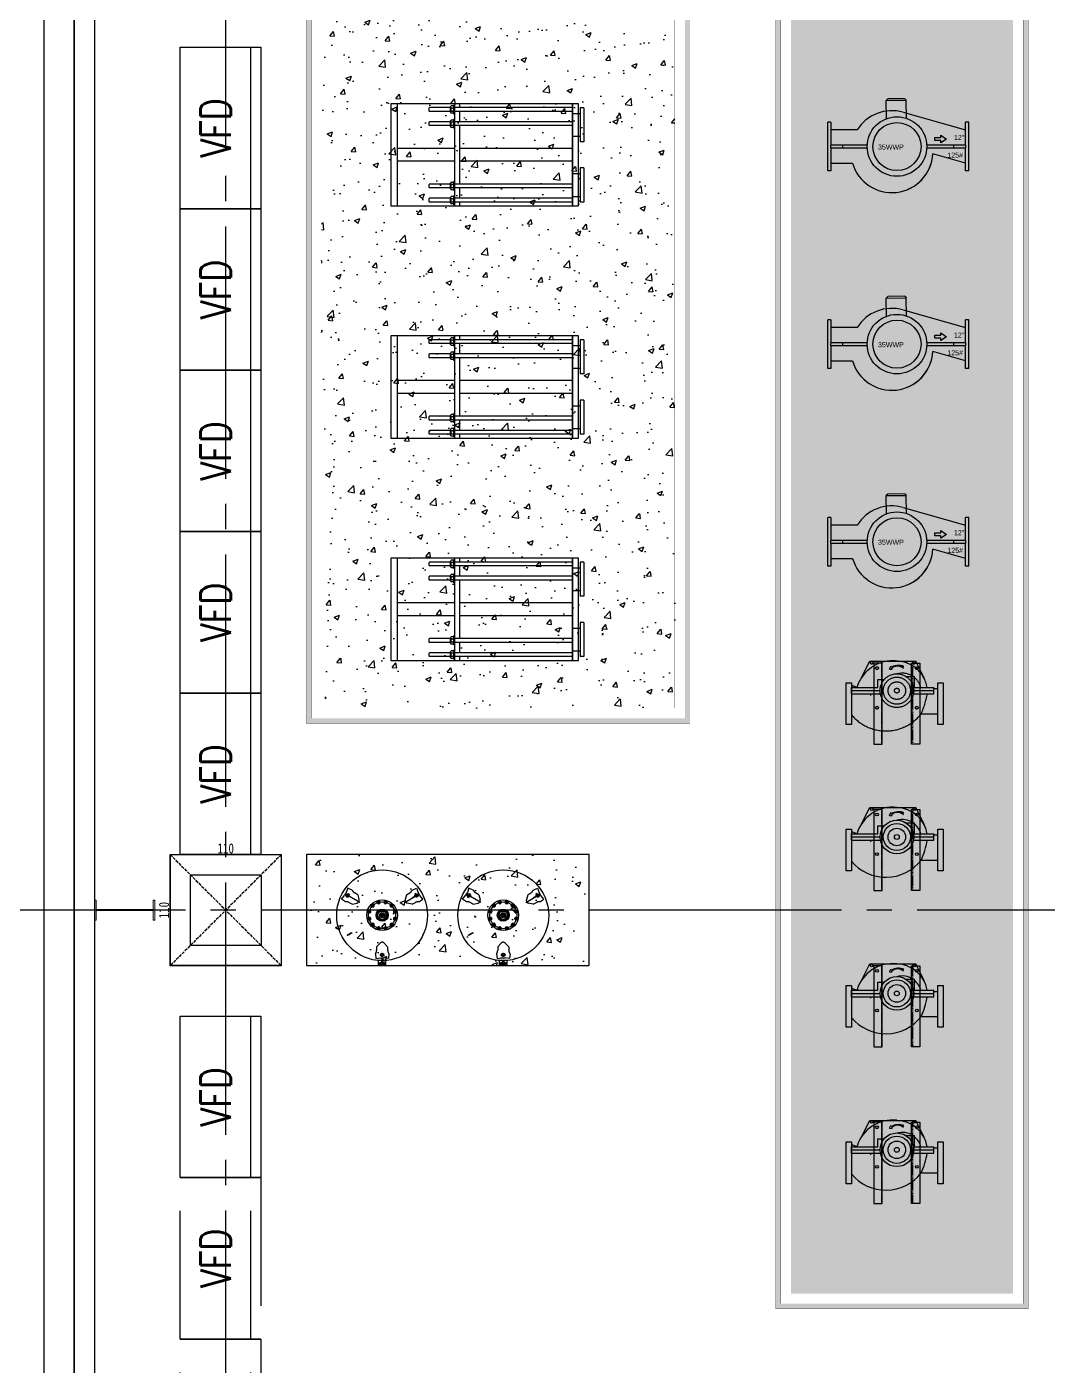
# Model space of a CAD drawing. Extents: x -18489 to 195597, y -1599 to 112111.
# Drawn here: x -17475 to -16463, y 4251 to 5578 of the extents above; entities that cross this region are included whole.
import ezdxf
from ezdxf.enums import TextEntityAlignment as Align

# ---------------------------------------------------------------- set-up
doc = ezdxf.new("R2010")
doc.units = 0
doc.header["$LTSCALE"] = 100
for name, pattern in [('188K-SM-03-F10-MECH-EQ-Y2257103$0$Micron CUP L10 HVAC EQU$0$AM_DIN_F_W050X2', [3.125, 2.25, -0.875]), ('188K-SM-03-F10-MECH-EQ-Y2257103$0$Micron CUP L10 HVAC EQU$0$DASHED', [19.05, 12.7, -6.35]), ('188K-SM-03-F10-MECH-EQ-Y2257103$0$Micron CUP L10 HVAC EQU$0$HIDDEN2', [0.1875, 0.125, -0.0625]), ('188K-SM-03-F10-MECH-EQ-Y2257103$0$Micron CUP L10 HVAC EQU$0$XKA01LR1-PROC-CDA-EQ-Y2225103 Shawn$0$ZDT-SM-03-KA01R1-ALL-EQ-Y2215101$0$HIDDEN', [0.375, 0.25, -0.125]), ('X-CUB3-L10$0$COL-CEN-LIN', [3.25, 2.5, -0.25, 0.25, -0.25]), ('X-CUB3-L10$0$HIDDEN', [0.4, 0.3, -0.1])]:
    doc.linetypes.add(name, pattern=pattern)
for name, color, linetype in [('188K-SM-03-F10-MECH-EQ-Y2257103$0$0 Xref', 8, 'Continuous'), ('188K-SM-03-F10-MECH-EQ-Y2257103$0$M-EQU-FOUNDATION', 8, 'Continuous'), ('188K-SM-03-F10-MECH-EQ-Y2257103$0$Micron CUP L10 HVAC EQU$0$E-LAY-EQPM-200x90', 150, 'Continuous'), ('188K-SM-03-F10-MECH-EQ-Y2257103$0$Micron CUP L10 HVAC EQU$0$M-FUTURE-EQU', 253, '188K-SM-03-F10-MECH-EQ-Y2257103$0$Micron CUP L10 HVAC EQU$0$DASHED'), ('188K-SM-03-F10-MECH-EQ-Y2257103$0$Micron CUP L10 HVAC EQU$0$M-HVAC HR CHILLER', 1, 'Continuous'), ('188K-SM-03-F10-MECH-EQ-Y2257103$0$Micron CUP L10 HVAC EQU$0$M-MECH-EQU', 136, 'Continuous'), ('188K-SM-03-F10-MECH-EQ-Y2257103$0$Micron CUP L10 HVAC EQU$0$P-CDA-EQU', 5, 'Continuous'), ('X-CUB3-L10$0$CCL', 8, 'X-CUB3-L10$0$COL-CEN-LIN'), ('X-CUB3-L10$0$COL', 8, 'Continuous'), ('X-CUB3-L10$0$COL-S', 8, 'Continuous'), ('X-CUB3-L10$0$WALL-DR', 8, 'Continuous'), ('X-CUB3-L10$0$WALL-G', 8, 'Continuous')]:
    doc.layers.add(name, color=color, linetype=linetype)
doc.styles.add('188K-SM-03-F10-MECH-EQ-Y2257103$0$Micron CUP L10 HVAC EQU$0$AA-TXT', font='simplex.shx', dxfattribs={"bigfont": 'china.shx'})
doc.styles.add('188K-SM-03-F10-MECH-EQ-Y2257103$0$Micron CUP L10 HVAC EQU$0$Standard', font='arial.ttf')
doc.styles.add('X-CUB3-L10$0$DIM', font='', dxfattribs={"width": 0.8})
doc.styles.get('X-CUB3-L10$0$DIM').set_extended_font_data('MingLiU')
doc.dimstyles.new('X-CUB3-L10$0$JJP_005_defpoint', dxfattribs={"dimtxt": 20, "dimasz": 0.5, "dimexe": 0.5, "dimexo": 0.5, "dimgap": 0.5, "dimtad": 1, "dimdsep": 46, "dimtxsty": 'X-CUB3-L10$0$DIM', "dimblk": 'X-CUB3-L10$0$_None', "dimcen": 10, "dimclrd": 256, "dimclre": 256, "dimclrt": 256, "dimadec": 0, "dimazin": 0, "dimtfac": 1, "dimtix": 1, "dimtmove": 2, "dimatfit": 3, "dimldrblk": 'X-CUB3-L10$0$_None', "dimfxl": 0.5, "dimtolj": 1, "dimtzin": 0, "dimarcsym": 0})

# ---------------------------------------------------------------- blocks, each defined once
blk = doc.blocks.new('*D439')
at = {"layer": 'DefPoints', "lineweight": -2, "transparency": 16777216}
blk.add_line((0, 0), (110, 0), dxfattribs=at)
at = {"layer": 'DefPoints', "color": 0, "transparency": 16777216}
for p in [(0, 0), (110, 0), (110, 0)]:
    blk.add_point(p, dxfattribs=at)
at = {"layer": 'DefPoints', "transparency": 16777216, "insert": (55, 6.1), "char_height": 10, "attachment_point": 5, "style": 'X-CUB3-L10$0$DIM'}
blk.add_mtext('\\A1;110', dxfattribs=at)
blk = doc.blocks.new('X-CUB3-L10$0$_None')
blk = doc.blocks.new('*D440')
at = {"layer": 'DefPoints', "lineweight": -2, "transparency": 16777216}
blk.add_line((0, 0), (0, -110), dxfattribs=at)
at = {"layer": 'DefPoints', "color": 0, "transparency": 16777216}
for p in [(0, 0), (0, -110), (0, -110)]:
    blk.add_point(p, dxfattribs=at)
at = {"layer": 'DefPoints', "transparency": 16777216, "insert": (-6.1, -55), "char_height": 10, "attachment_point": 5, "rotation": 90, "style": 'X-CUB3-L10$0$DIM'}
blk.add_mtext('\\A1;110', dxfattribs=at)
blk = doc.blocks.new('188K-SM-03-F10-MECH-EQ-Y2257103$0$Micron CUP L10 HVAC EQU$0$XKA01LR1-PROC-CDA-EQ-Y2225103 Shawn$0$200A-13')
blk.add_lwpolyline([(44, 172.5), (44, -172.5), (0, -172.5), (0, 172.5), (44, 172.5)])
blk = doc.blocks.new('188K-SM-03-F10-MECH-EQ-Y2257103$0$Micron CUP L10 HVAC EQU$0$XKA01LR1-PROC-CDA-EQ-Y2225103 Shawn$0$A$C4ce8f399')
for p, q in [((-200, 564), (-200, 723)), ((-147, 723), (-200, 723)), ((-191, 723), (-191, 756)), ((-174, 558), (-174, 723)), ((-147, 555), (-147, 723)), ((17, 620), (17, 756)), ((-274, 646), (-417, 577)), ((-417, 195), (-417, 577)), ((-292, 490), (-292, 564)), ((-200, 564), (-292, 564)), ((-377, 453), (-374, 477)), ((-358, 474), (-377, 453)), ((-367, 373), (-375, 369)), ((-352, 357), (-375, 369)), ((-351, 381), (-359, 377)), ((-352, 357), (-351, 381)), ((-266, 261), (-266, 316)), ((-200, 261), (-266, 261)), ((-200, 44), (-200, 261)), ((-174, 44), (-174, 280)), ((-147, 44), (-147, 283)), ((-276, 124), (-417, 195)), ((-134, 205), (-147, 205)), ((-147, 44), (-200, 44))]:
    blk.add_line(p, q)
at = {"linetype": '188K-SM-03-F10-MECH-EQ-Y2257103$0$Micron CUP L10 HVAC EQU$0$XKA01LR1-PROC-CDA-EQ-Y2225103 Shawn$0$ZDT-SM-03-KA01R1-ALL-EQ-Y2215101$0$HIDDEN', "ltscale": 0.3}
for p, q in [((-402, 547), (268, 547)), ((-402, 291), (268, 291))]:
    blk.add_line(p, q, dxfattribs=at)
for points in [[(268, 610), (268, 541), (-402, 541), (-402, 610)], [(268, 229), (268, 297), (-402, 297), (-402, 229)]]:
    blk.add_lwpolyline(points, close=True)
for centre, radius in [((-404, 562), 10.6), ((-360, 583), 11.4), ((-174, 419), 139), ((-33, 583), 11.4), ((-174, 419), 112), ((-174, 419), 72.6), ((-174, 419), 19.8), ((-360, 255), 11.4), ((-33, 255), 11.4), ((-404, 211), 10.6)]:
    blk.add_circle(centre, radius)
for centre, radius, start, end in [((-157, 413), 260, 99.427, 178.7182), ((-271, -31), 712, 66.1366, 79.9143), ((-160, 464), 158, 104.5297, 140.6081), ((-211, 329), 370, 309.6105, 52.0023), ((-259, 433), 123, 158.9669, 209.0485), ((-302, 425), 74.3, 139.3134, 219.8872), ((-160, 464), 158, 146.5457, 196.3928), ((-112, 384), 308, 173.429, 252.484), ((-307, 104), 104, 324.2604, 352.4829)]:
    blk.add_arc(centre, radius, start, end)
at = {"rotation": 270}
for p in [(-67, 800), (-67, 44)]:
    blk.add_blockref('188K-SM-03-F10-MECH-EQ-Y2257103$0$Micron CUP L10 HVAC EQU$0$XKA01LR1-PROC-CDA-EQ-Y2225103 Shawn$0$200A-13', p, dxfattribs=at)
blk = doc.blocks.new('188K-SM-03-F10-MECH-EQ-Y2257103$0$Micron CUP L10 HVAC EQU$0$A$C66dd3646')
for p, q in [((-92.1, 0), (-47.1, 0)), ((-92.1, 0), (-92.1, -5)), ((-47.1, 0), (-47.1, -5)), ((-12.5, 0), (32.5, 0)), ((-12.5, 0), (-12.5, -5)), ((32.5, 0), (32.5, -5)), ((-92.2, -15), (-92.2, -171.2)), ((-92.1, -5), (-47.1, -5)), ((-87.2, -15), (-87.2, -171.2)), ((-84.6, -15), (-84.6, -5)), ((-73.5, -15), (-73.5, -171.2)), ((-68.4, -15), (-68.4, -171.2)), ((-54.6, -15), (-54.6, -5)), ((-38.2, -15), (-38.2, -164.5)), ((-21.4, -15), (-21.4, -164.5)), ((-12.5, -5), (32.5, -5)), ((-5, -15), (-5, -5)), ((8.8, -15), (8.8, -171.2)), ((13.9, -15), (13.9, -171.2)), ((25, -15), (25, -5)), ((27.6, -15), (27.6, -171.2)), ((32.6, -15), (32.6, -171.2)), ((-97.3, -164.5), (-92.2, -164.5)), ((-97.3, -171.2), (37.7, -171.2)), ((-95.6, -171.2), (-95.6, -172.1)), ((-83.8, -172.1), (-95.6, -172.1)), ((-94.6, -172.7), (-94.6, -175.4)), ((-86.1, -172.1), (-93.3, -172.1)), ((-86.1, -176.1), (-93.3, -176.1)), ((-92.2, -176.1), (-92.2, -204)), ((-92.1, -175.4), (-92.1, -172.7)), ((-87.3, -172.7), (-87.3, -175.4)), ((-87.2, -164.5), (-73.5, -164.5)), ((-87.2, -176.1), (-87.2, -204)), ((-84.8, -172.7), (-84.8, -175.4)), ((-83.8, -171.2), (-83.8, -172.1)), ((-76.9, -171.2), (-76.9, -172.1)), ((-65, -172.1), (-76.9, -172.1)), ((-75.8, -172.7), (-75.8, -175.4)), ((-67.3, -172.1), (-74.6, -172.1)), ((-67.3, -176.1), (-74.6, -176.1)), ((-73.5, -176.1), (-73.5, -204)), ((-73.3, -175.4), (-73.3, -172.7)), ((-68.6, -172.7), (-68.6, -175.4)), ((-68.4, -164.5), (8.8, -164.5)), ((-68.4, -176.1), (-68.4, -204)), ((-66.1, -172.7), (-66.1, -175.4)), ((-65, -171.2), (-65, -172.1)), ((-38.2, -171.2), (-38.2, -246.6)), ((-21.4, -171.2), (-21.4, -246.6)), ((5.4, -171.2), (5.4, -172.1)), ((17.3, -172.1), (5.4, -172.1)), ((6.5, -172.7), (6.5, -175.4)), ((15, -172.1), (7.7, -172.1)), ((15, -176.1), (7.7, -176.1)), ((8.8, -176.1), (8.8, -204)), ((9.1, -175.5), (8.9, -175.5)), ((9, -175.4), (9, -172.7)), ((13.8, -175.5), (13.6, -175.5)), ((13.7, -172.7), (13.7, -175.4)), ((13.9, -164.5), (27.6, -164.5)), ((13.9, -176.1), (13.9, -204)), ((16.2, -172.7), (16.2, -175.4)), ((17.3, -171.2), (17.3, -172.1)), ((24.2, -171.2), (24.2, -172.1)), ((36, -172.1), (24.2, -172.1)), ((25.2, -172.7), (25.2, -175.4)), ((33.7, -172.1), (26.5, -172.1)), ((33.7, -176.1), (26.5, -176.1)), ((27.6, -176.1), (27.6, -204)), ((27.7, -175.4), (27.7, -172.7)), ((27.8, -175.5), (27.7, -175.5)), ((32.5, -175.5), (32.4, -175.5)), ((32.5, -172.7), (32.5, -175.4)), ((32.6, -164.5), (37.7, -164.5)), ((32.6, -176.1), (32.6, -204)), ((35, -172.7), (35, -175.4)), ((36, -171.2), (36, -172.1)), ((-91.4, -204.8), (-92.2, -204)), ((-91.4, -204.8), (-88, -204.8)), ((-87.2, -204), (-88, -204.8)), ((-72.6, -204.8), (-73.5, -204)), ((-72.6, -204.8), (-69.3, -204.8)), ((-68.4, -204), (-69.3, -204.8)), ((8.8, -204), (9.7, -204.8)), ((9.7, -204.8), (13, -204.8)), ((13, -204.8), (13.9, -204)), ((27.6, -204), (28.4, -204.8)), ((28.4, -204.8), (31.8, -204.8)), ((31.8, -204.8), (32.6, -204)), ((-97.3, -246.6), (37.7, -246.6))]:
    blk.add_line(p, q)
for points in [[(37.7, -15), (37.7, -7), (-97.3, -7), (-97.3, -15)], [(37.7, -15), (-97.3, -15), (-97.3, -255), (37.7, -255)]]:
    blk.add_lwpolyline(points, close=True)
for centre, major_axis, start_param, end_param in [((-93.3, -173.6), (-1.06, 1.06), 4.510487, 6.485087), ((-93.3, -174.6), (1.06, 1.06), 2.939691, 4.914291), ((-89.7, -176.5), (-3.16, 3.16), -1.341997, -0.228799), ((-89.7, -171.6), (3.16, 3.16), 3.370391, 4.48359), ((-86.1, -173.6), (1.06, 1.06), 6.081283, 8.055884), ((-86.1, -174.6), (-1.06, 1.06), 1.368894, 3.343495), ((-74.6, -173.6), (-1.06, 1.06), 4.510487, 6.485087), ((-74.6, -174.6), (1.06, 1.06), 2.939691, 4.914291), ((-71, -176.5), (-3.16, 3.16), -1.341997, -0.228799), ((-71, -171.6), (3.16, 3.16), 3.370391, 4.48359), ((-67.3, -173.6), (-1.06, 1.06), 4.510487, 6.485087), ((-67.3, -174.6), (-1.06, 1.06), 1.368894, 3.343495), ((7.7, -173.6), (-1.06, 1.06), 4.510487, 6.485087), ((7.7, -174.6), (1.06, 1.06), 2.939691, 4.914291), ((11.4, -176.5), (3.16, 3.16), 0.228799, 1.341997), ((11.4, -171.6), (3.16, 3.16), 3.370391, 4.48359), ((15, -173.6), (1.06, 1.06), 6.081283, 8.055884), ((15, -174.6), (-1.06, 1.06), 1.368894, 3.343495), ((26.5, -173.6), (-1.06, 1.06), 4.510487, 6.485087), ((26.5, -174.6), (1.06, 1.06), 2.939691, 4.914291), ((30.1, -176.5), (-3.16, 3.16), -1.341997, -0.228799), ((30.1, -171.6), (3.16, 3.16), 3.370391, 4.48359), ((33.7, -173.6), (-1.06, 1.06), 4.510487, 6.485087), ((33.7, -174.6), (-1.06, 1.06), 1.368894, 3.343495)]:
    blk.add_ellipse(centre, major_axis=major_axis, ratio=1, start_param=start_param, end_param=end_param)
blk = doc.blocks.new('188K-SM-03-F10-MECH-EQ-Y2257103$0$Micron CUP L10 HVAC EQU$0$A$C115C19C4')
at = {"linetype": '188K-SM-03-F10-MECH-EQ-Y2257103$0$Micron CUP L10 HVAC EQU$0$HIDDEN2', "ltscale": 5}
for p, q in [((-48.7, 88), (-44.7, 92.6)), ((-42.4, 96.6), (-44.7, 92.6)), ((-40.4, 102.3), (-42.4, 96.6)), ((-34.6, 99.7), (-40.4, 102.3)), ((-27.3, 93.7), (-31.7, 96.2)), ((-27.3, 93.7), (-25.6, 87.2)), ((34.6, 83.6), (54.3, 95)), ((37.3, 93.7), (35.6, 87.2)), ((37.3, 93.7), (41.6, 96.1)), ((44.6, 99.7), (50.4, 102.3)), ((45, 90), (50.9, 93.4)), ((45.3, 89.5), (45, 90)), ((51.2, 92.9), (45.3, 89.5)), ((48, 92.1), (48.6, 91)), ((51.8, 90.2), (48.6, 95.8)), ((50.4, 102.3), (52.4, 96.6)), ((50.9, 93.4), (51.2, 92.9)), ((54.7, 92.6), (52.4, 96.6)), ((58.7, 88), (54.7, 92.6)), ((-43.5, 84.3), (-48.7, 88)), ((-34.6, 81), (-38.9, 83.4)), ((-34.6, 81), (-28.1, 82.7)), ((44.6, 81), (38.1, 82.7)), ((44.6, 81), (49, 83.5)), ((53.5, 84.3), (58.7, 88)), ((-2.3, 25), (2.4, 29.8)), ((-2.3, 25), (-2.3, 20)), ((12.3, 25), (7.6, 29.8)), ((12.3, 25), (12.3, 20.1)), ((-3.9, 15.7), (-3.2, 9.3)), ((-3.2, 9.3), (2.7, 10.5)), ((2.7, 10.5), (7.3, 10.5)), ((13.2, 9.3), (7.3, 10.5)), ((13.9, 15.7), (13.2, 9.3))]:
    blk.add_line(p, q, dxfattribs=at)
at = {"linetype": '188K-SM-03-F10-MECH-EQ-Y2257103$0$Micron CUP L10 HVAC EQU$0$HIDDEN2', "ltscale": 10}
for p, q in [((-24.6, 83.6), (-44.3, 95)), ((-38.9, 95.3), (-42.1, 89.7)), ((1.8, 14.2), (8.2, 14.2))]:
    blk.add_line(p, q, dxfattribs=at)
at = {"ltscale": 10}
for p, q in [((-9.9, 70.6), (-14.4, 71.7)), ((-5.9, 77.5), (-9.2, 80.7)), ((1.1, 70.4), (-0.3, 71.9)), ((1, 81.5), (-0.2, 85.9)), ((8.9, 70.4), (10.3, 71.9)), ((9, 81.5), (10.2, 85.9)), ((15.9, 77.5), (19.2, 80.7)), ((19.9, 70.6), (24.4, 71.7)), ((-9.9, 62.6), (-14.4, 61.4)), ((-5.9, 55.6), (-9.2, 52.4)), ((1.1, 62.7), (-0.3, 61.3)), ((8.9, 62.7), (10.3, 61.3)), ((15.9, 55.6), (19.2, 52.4)), ((19.9, 62.6), (24.4, 61.4)), ((-38, 41), (-38.6, 42.1)), ((1, 51.6), (-0.2, 47.2)), ((9, 51.6), (10.2, 47.2))]:
    blk.add_line(p, q, dxfattribs=at)
at = {"linetype": '188K-SM-03-F10-MECH-EQ-Y2257103$0$Micron CUP L10 HVAC EQU$0$AM_DIN_F_W050X2'}
for p, q in [((-13.6, 72.6), (-14.2, 70.6)), ((-11.6, 73.2), (-13.6, 72.6)), ((-10.1, 71.7), (-11.6, 73.2)), ((-10.7, 69.7), (-10.1, 71.7)), ((-8.1, 81.1), (-9.6, 79.6)), ((-9.6, 79.6), (-9, 77.6)), ((-9, 77.6), (-7, 77.1)), ((-6.1, 80.6), (-8.1, 81.1)), ((-7, 77.1), (-5.5, 78.6)), ((-5.5, 78.6), (-6.1, 80.6)), ((-1.1, 85.2), (-1.6, 83.2)), ((-1.6, 83.2), (-0.1, 81.7)), ((0.9, 85.7), (-1.1, 85.2)), ((-0.1, 81.7), (1.9, 82.2)), ((2.4, 84.2), (0.9, 85.7)), ((1.9, 82.2), (2.4, 84.2)), ((9.1, 85.7), (7.6, 84.2)), ((7.6, 84.2), (8.1, 82.2)), ((8.1, 82.2), (10.1, 81.7)), ((11.1, 85.2), (9.1, 85.7)), ((10.1, 81.7), (11.6, 83.2)), ((11.6, 83.2), (11.1, 85.2)), ((16.1, 80.6), (15.5, 78.6)), ((15.5, 78.6), (17, 77.1)), ((18.1, 81.1), (16.1, 80.6)), ((17, 77.1), (19, 77.6)), ((19.6, 79.6), (18.1, 81.1)), ((19, 77.6), (19.6, 79.6)), ((21.6, 73.2), (20.1, 71.7)), ((20.1, 71.7), (20.7, 69.7)), ((23.6, 72.6), (21.6, 73.2)), ((24.2, 70.6), (23.6, 72.6)), ((-14.2, 70.6), (-12.7, 69.1)), ((-12.7, 64), (-14.2, 62.5)), ((-14.2, 62.5), (-13.6, 60.5)), ((-13.6, 60.5), (-11.6, 60)), ((-12.7, 69.1), (-10.7, 69.7)), ((-10.7, 63.4), (-12.7, 64)), ((-11.6, 60), (-10.1, 61.4)), ((-10.1, 61.4), (-10.7, 63.4)), ((-9, 55.5), (-9.6, 53.5)), ((-9.6, 53.5), (-8.1, 52)), ((-7, 56), (-9, 55.5)), ((-5.5, 54.5), (-7, 56)), ((-6.1, 52.5), (-5.5, 54.5)), ((17, 56), (15.5, 54.5)), ((15.5, 54.5), (16.1, 52.5)), ((19, 55.5), (17, 56)), ((18.1, 52), (19.6, 53.5)), ((19.6, 53.5), (19, 55.5)), ((20.7, 63.4), (20.1, 61.4)), ((20.1, 61.4), (21.6, 60)), ((20.7, 69.7), (22.7, 69.1)), ((22.7, 64), (20.7, 63.4)), ((21.6, 60), (23.6, 60.5)), ((22.7, 69.1), (24.2, 70.6)), ((24.2, 62.5), (22.7, 64)), ((23.6, 60.5), (24.2, 62.5)), ((-8.1, 52), (-6.1, 52.5)), ((-0.1, 51.4), (-1.6, 50)), ((-1.6, 50), (-1.1, 47.9)), ((-1.1, 47.9), (0.9, 47.4)), ((1.9, 50.9), (-0.1, 51.4)), ((0.9, 47.4), (2.4, 48.9)), ((2.4, 48.9), (1.9, 50.9)), ((8.1, 50.9), (7.6, 48.9)), ((7.6, 48.9), (9.1, 47.4)), ((10.1, 51.4), (8.1, 50.9)), ((9.1, 47.4), (11.1, 47.9)), ((11.6, 50), (10.1, 51.4)), ((11.1, 47.9), (11.6, 50)), ((16.1, 52.5), (18.1, 52))]:
    blk.add_line(p, q, dxfattribs=at)
for p, q in [((5, 67.9), (3.8, 67.3)), ((3.8, 67.3), (3.8, 65.9)), ((3.8, 65.9), (5, 65.2)), ((6.2, 67.3), (5, 67.9)), ((5, 65.2), (6.2, 65.9)), ((6.2, 65.9), (6.2, 67.3)), ((-41.2, 40.2), (-35.3, 43.6)), ((-40.9, 39.7), (-41.2, 40.2)), ((-35, 43.1), (-40.9, 39.7)), ((-35.3, 43.6), (-35, 43.1)), ((0, 0), (0, 6.8)), ((10, 0.4), (0, 0.4)), ((10, 0), (0, 0)), ((1.9, 1.8), (1.9, 4)), ((8, 1.8), (1.9, 1.8)), ((2, 1.5), (1.9, 1.8)), ((7.9, 1.5), (2, 1.5)), ((2.1, 4.2), (7.8, 4.2)), ((4.1, 6.6), (5.9, 6.6)), ((4.1, 6.6), (4.1, 5.1)), ((4.1, 5.1), (5.9, 5.1)), ((5.7, 4.9), (4.3, 4.9)), ((4.3, 4.9), (4.3, 4.2)), ((4.5, 5.1), (4.5, 4.9)), ((5.6, 5.1), (5.6, 4.9)), ((5.7, 4.9), (5.7, 4.2)), ((5.9, 6.6), (5.9, 5.1)), ((8, 1.8), (7.9, 1.5)), ((8, 4), (8, 1.8)), ((10, 0), (10, 6.8))]:
    blk.add_line(p, q)
for radius in [60, 1.2, 0.8, 0.338]:
    blk.add_circle((5, 66.6), radius)
at = {"linetype": '188K-SM-03-F10-MECH-EQ-Y2257103$0$Micron CUP L10 HVAC EQU$0$HIDDEN2'}
for centre in [(-40.4, 92.7), (5, 14.2)]:
    blk.add_circle(centre, 2.08, dxfattribs=at)
at = {"linetype": '188K-SM-03-F10-MECH-EQ-Y2257103$0$Micron CUP L10 HVAC EQU$0$HIDDEN2', "ltscale": 5}
blk.add_circle((50.4, 92.7), 2.08, dxfattribs=at)
at = {"ltscale": 3}
for centre, radius in [((5, 66.6), 20.3), ((0.4, 71.2), 0.7), ((9.6, 71.2), 0.7), ((0.4, 62), 0.7), ((9.6, 62), 0.7)]:
    blk.add_circle(centre, radius, dxfattribs=at)
at = {"linetype": '188K-SM-03-F10-MECH-EQ-Y2257103$0$Micron CUP L10 HVAC EQU$0$AM_DIN_F_W050X2'}
for centre in [(-12.1, 71.2), (-7.6, 79.1), (0.4, 83.7), (9.6, 83.7), (17.6, 79.1), (22.1, 71.2), (-12.1, 62), (-7.6, 54), (17.6, 54), (22.1, 62), (0.4, 49.4), (9.6, 49.4)]:
    blk.add_circle(centre, 1.8, dxfattribs=at)
at = {"ltscale": 10}
for radius in [17.8, 6.5]:
    blk.add_circle((5, 66.6), radius, dxfattribs=at)
at = {"ltscale": 5}
for radius in [8, 5.5, 3.5, 2.7]:
    blk.add_circle((5, 66.6), radius, dxfattribs=at)
at = {"linetype": '188K-SM-03-F10-MECH-EQ-Y2257103$0$Micron CUP L10 HVAC EQU$0$HIDDEN2', "ltscale": 5}
for centre, radius, start, end in [((-27.3, 102.9), 7.96, 203.7643, 236.9054), ((37.3, 102.9), 7.96, 301.3605, 336.0505), ((-42.6, 76.4), 7.96, 61.3605, 96.0505), ((-29.1, 86.2), 3.67, 285, 15), ((39.1, 86.2), 3.67, 165, 255), ((52.6, 76.4), 7.96, 83.7643, 116.9054), ((-10.3, 20.4), 7.96, 323.7643, 356.9054), ((5, 27.2), 3.67, 45, 135), ((20.3, 20.4), 7.96, 181.3605, 216.0505)]:
    blk.add_arc(centre, radius, start, end, dxfattribs=at)
for centre, radius, start, end in [((5, 66.6), 0.692, 283.3872, 209.5688), ((5, 66.6), 0.4, 280, 210), ((2.1, 4), 0.2, 90, 180), ((7.8, 4), 0.2, 0, 90)]:
    blk.add_arc(centre, radius, start, end)
blk = doc.blocks.new('188K-SM-03-F10-MECH-EQ-Y2257103$0$Micron CUP L10 HVAC EQU$0$ARROW')
for p, q in [((-1, 1.71), (-0.98, 1.71)), ((-0.98, 3.35), (-0.99, 4.64)), ((-0.99, 4.64), (2, 2.52)), ((-0.97, 0.46), (-0.98, 1.71)), ((2, 2.52), (-0.97, 0.46)), ((-0.97, 0.46), (-0.97, 0.46))]:
    blk.add_line(p, q)
blk.add_lwpolyline([(-1, 1.71), (-4.4, 1.71), (-4.4, 3.35), (-1, 3.35)])
blk = doc.blocks.new('188K-SM-03-F10-MECH-EQ-Y2257103$0$Micron CUP L10 HVAC EQU$0$A$C3F035902')
for p, q in [((21.6, 139.7, -727), (69.8, 139.7, -727)), ((21.6, 136.5, -727), (21.6, 139.7, -727)), ((44.4, 136.5, -727), (21.6, 136.5, -727)), ((29.2, 136.5, -727), (29.2, 115.2, -727)), ((44.4, 136.5, -727), (44.4, 125.1, -727)), ((44.4, 136.5, -727), (47, 136.5, -727)), ((47, 125.1, -727), (47, 136.5, -727)), ((69.8, 136.5, -727), (47, 136.5, -727)), ((62.2, 110.6, -727), (62.2, 136.5, -727)), ((69.8, 136.5, -727), (69.8, 139.7, -727)), ((44.4, 125.1, -727), (44.4, 100.6, -727)), ((47, 125.1, -727), (44.4, 125.1, -727)), ((47, 100.6, -727), (47, 125.1, -727)), ((73.4, 81.4, -727), (91.4, 81.7, -727)), ((91.4, 81.7, -727), (91.7, 62, -727)), ((92.9, 80.2, -727), (91.4, 81.7, -727)), ((93.1, 63.4, -727), (92.9, 80.2, -727)), ((79.7, 65.1, -727), (62.2, 3.2, -727)), ((73.7, 61.7, -727), (91.7, 62, -727)), ((93.1, 63.4, -727), (91.7, 62, -727)), ((44.4, 41.6, -727), (44.4, 15.2, -727)), ((47, 15.2, -727), (47, 41.6, -727)), ((29.2, 3.2, -727), (38.4, 35.6, -727)), ((44.4, 15.2, -727), (44.4, 3.2, -727)), ((47, 15.2, -727), (44.4, 15.2, -727)), ((47, 3.2, -727), (47, 15.2, -727)), ((21.6, 3.2, -727), (44.4, 3.2, -727)), ((21.6, 0, -727), (21.6, 3.2, -727)), ((21.6, 0, -727), (69.8, 0, -727)), ((47, 3.2, -727), (44.4, 3.2, -727)), ((47, 3.2, -727), (69.8, 3.2, -727)), ((69.8, 0, -727), (69.8, 3.2, -727))]:
    blk.add_line(p, q)
for radius in [29.5, 23.8]:
    blk.add_circle((45.7, 71.1, -727), radius)
for start, end in [(106.335, 266.8155), (344.2158, 57.9103), (202.5254, 266.8155)]:
    blk.add_arc((40.6, 76.2, -727), 40.6, start, end)
at = {"xscale": 1.805256982577703, "yscale": 1.805256982577703, "zscale": 1.805256982577703, "rotation": 270}
blk.add_blockref('188K-SM-03-F10-MECH-EQ-Y2257103$0$Micron CUP L10 HVAC EQU$0$ARROW', (48.5, 25.8, -440.8), dxfattribs=at)
at = {"style": '188K-SM-03-F10-MECH-EQ-Y2257103$0$Micron CUP L10 HVAC EQU$0$Standard'}
for s, p in [('35WWP', (42.7, 89.9, -727)), ('125#', (34.7, 21.2, -726.7)), ('12"', (52.2, 14.6, -726.7))]:
    blk.add_text(s, height=5, rotation=270, dxfattribs=at).set_placement(p)
blk = doc.blocks.new('188K-SM-03-F10-MECH-EQ-Y2257103$0$Micron CUP L10 HVAC EQU')
at = {"layer": '188K-SM-03-F10-MECH-EQ-Y2257103$0$Micron CUP L10 HVAC EQU$0$E-LAY-EQPM-200x90'}
for p, q in [((-217267, 46883), (-217267, 48483)), ((-217267, 45283), (-217267, 46883)), ((-217267, 43683), (-217267, 45283)), ((-217267, 42083), (-217267, 43683)), ((-217267, 40483), (-217267, 42083)), ((-217267, 37283), (-217267, 38883))]:
    blk.add_line(p, q, dxfattribs=at)
for points in [[(-217167, 46883), (-217967, 46883), (-217967, 48483), (-217167, 48483)], [(-217167, 45283), (-217967, 45283), (-217967, 46883), (-217167, 46883)], [(-217167, 43683), (-217967, 43683), (-217967, 45283), (-217167, 45283)], [(-217167, 42083), (-217967, 42083), (-217967, 43683), (-217167, 43683)], [(-217167, 40483), (-217967, 40483), (-217967, 42083), (-217167, 42083)], [(-217167, 37283), (-217967, 37283), (-217967, 38883), (-217167, 38883)]]:
    blk.add_lwpolyline(points, close=True, dxfattribs=at)
at = {"layer": '188K-SM-03-F10-MECH-EQ-Y2257103$0$Micron CUP L10 HVAC EQU$0$M-FUTURE-EQU'}
for p, q in [((-217267, 35683), (-217267, 37283)), ((-217267, 34083), (-217267, 35683))]:
    blk.add_line(p, q, dxfattribs=at)
for points in [[(-217167, 35683), (-217967, 35683), (-217967, 37283), (-217167, 37283)], [(-217167, 34083), (-217967, 34083), (-217967, 35683), (-217167, 35683)]]:
    blk.add_lwpolyline(points, close=True, dxfattribs=at)
at = {"layer": '188K-SM-03-F10-MECH-EQ-Y2257103$0$Micron CUP L10 HVAC EQU$0$M-FUTURE-EQU', "xscale": 1.2, "yscale": 1.2, "zscale": 1.2, "rotation": 270}
blk.add_blockref('188K-SM-03-F10-MECH-EQ-Y2257103$0$Micron CUP L10 HVAC EQU$0$XKA01LR1-PROC-CDA-EQ-Y2225103 Shawn$0$A$C4ce8f399', (-211370, 41899, 0), dxfattribs=at)
at = {"layer": '188K-SM-03-F10-MECH-EQ-Y2257103$0$Micron CUP L10 HVAC EQU$0$M-HVAC HR CHILLER', "xscale": 10, "yscale": 10, "zscale": 10, "rotation": 90}
for p in [(-210155, 47042, 7270), (-210155, 45084, 7270), (-210155, 43126, 7270)]:
    blk.add_blockref('188K-SM-03-F10-MECH-EQ-Y2257103$0$Micron CUP L10 HVAC EQU$0$A$C3F035902', p, dxfattribs=at)
at = {"layer": '188K-SM-03-F10-MECH-EQ-Y2257103$0$Micron CUP L10 HVAC EQU$0$M-HVAC HR CHILLER', "xscale": 7.5, "yscale": 7.5, "zscale": 7.5}
for p in [(-216004, 39383), (-214804, 39383)]:
    blk.add_blockref('188K-SM-03-F10-MECH-EQ-Y2257103$0$Micron CUP L10 HVAC EQU$0$A$C115C19C4', p, dxfattribs=at)
at = {"layer": '188K-SM-03-F10-MECH-EQ-Y2257103$0$Micron CUP L10 HVAC EQU$0$M-MECH-EQU', "rotation": 270}
for name, p, xscale, yscale, zscale in [('188K-SM-03-F10-MECH-EQ-Y2257103$0$Micron CUP L10 HVAC EQU$0$A$C66dd3646', (-213967, 42690), 7.5, 7.5, 7.5), ('188K-SM-03-F10-MECH-EQ-Y2257103$0$Micron CUP L10 HVAC EQU$0$XKA01LR1-PROC-CDA-EQ-Y2225103 Shawn$0$A$C4ce8f399', (-211370, 40449, 0), 1.2, 1.2, 1.2)]:
    blk.add_blockref(name, p, dxfattribs=dict(at, xscale=xscale, yscale=yscale, zscale=zscale))
at = {"layer": '188K-SM-03-F10-MECH-EQ-Y2257103$0$Micron CUP L10 HVAC EQU$0$P-CDA-EQU', "rotation": 270}
for name, p, xscale, yscale, zscale in [('188K-SM-03-F10-MECH-EQ-Y2257103$0$Micron CUP L10 HVAC EQU$0$A$C66dd3646', (-213967, 47193), 7.5, 7.5, 7.5), ('188K-SM-03-F10-MECH-EQ-Y2257103$0$Micron CUP L10 HVAC EQU$0$A$C66dd3646', (-213967, 44893), 7.5, 7.5, 7.5), ('188K-SM-03-F10-MECH-EQ-Y2257103$0$Micron CUP L10 HVAC EQU$0$XKA01LR1-PROC-CDA-EQ-Y2225103 Shawn$0$A$C4ce8f399', (-211370, 38899, 0), 1.2, 1.2, 1.2), ('188K-SM-03-F10-MECH-EQ-Y2257103$0$Micron CUP L10 HVAC EQU$0$XKA01LR1-PROC-CDA-EQ-Y2225103 Shawn$0$A$C4ce8f399', (-211370, 37349, 0), 1.2, 1.2, 1.2)]:
    blk.add_blockref(name, p, dxfattribs=dict(at, xscale=xscale, yscale=yscale, zscale=zscale))
at = {"layer": '188K-SM-03-F10-MECH-EQ-Y2257103$0$Micron CUP L10 HVAC EQU$0$E-LAY-EQPM-200x90', "style": '188K-SM-03-F10-MECH-EQ-Y2257103$0$Micron CUP L10 HVAC EQU$0$AA-TXT', "width": 0.8}
for p in [(-217617, 47683), (-217617, 46083), (-217617, 44483), (-217617, 42883), (-217617, 41283), (-217617, 38083)]:
    blk.add_text('VFD', height=300, rotation=90, dxfattribs=at).set_placement(p, align=Align.MIDDLE_CENTER)
at = {"layer": '188K-SM-03-F10-MECH-EQ-Y2257103$0$Micron CUP L10 HVAC EQU$0$M-FUTURE-EQU', "style": '188K-SM-03-F10-MECH-EQ-Y2257103$0$Micron CUP L10 HVAC EQU$0$AA-TXT', "width": 0.8}
blk.add_text('VFD', height=300, rotation=90, dxfattribs=at).set_placement((-217617, 36483), align=Align.MIDDLE_CENTER)
blk = doc.blocks.new('188K-SM-03-F10-MECH-EQ-Y2257103')
at = {"layer": '188K-SM-03-F10-MECH-EQ-Y2257103$0$M-EQU-FOUNDATION'}
h = blk.add_hatch(dxfattribs=at)
h.set_pattern_fill('AR-CONC', color=256, scale=0.1)
h.set_pattern_definition([(50, (3173.521, 709.199), (18.218467, -1.593909), [1.905, -20.955]), (355, (3173.521, 709.2), (-3.524342, 19.105685), [1.524, -16.764058]), (100.45144, (3175.04, 709.066), (14.694125, 17.511775), [1.619001, -17.809024]), (46.1842, (3173.521, 714.28), (27.107904, -4.204233), [2.8575, -31.4325]), (96.63556, (3175.78, 713.93), (23.740413, 24.742612), [2.428502, -26.71356]), (351.18415, (3173.52, 714.28), (23.740413, 24.742612), [2.285997, -25.145973]), (21, (3176.061, 713.009), (15.161439, -10.22652), [1.905, -20.955]), (326, (3176.061, 713.01), (6.180203, 18.418797), [1.524, -16.764]), (71.451445, (3177.325, 712.157), (21.341642, 8.192277), [1.619001, -17.808994]), (37.5, (3173.5214, 709.199), (0.3088603, 8.4555039), [0, -16.5608, 0, -17.018, 0, -16.8275]), (7.5, (3173.521, 709.199), (6.6819663, 10.0180575), [0, -9.7028, 0, -16.1798, 0, -6.4135]), (327.5, (3167.857, 709.199), (13.5590595, -0.5728744), [0, -6.35, 0, -19.812, 0, -26.289]), (317.5, (3165.317, 709.199), (14.812918, 2.542649), [0, -8.255, 0, -13.1572, 0, -18.669])])
h.paths.add_polyline_path([(-16488.1, 5923.3), (-16488.1, 4312.5), (-16728.1, 4312.5), (-16728.1, 5923.3)], flags=16)
h.paths.add_polyline_path([(-16483.1, 5928.3), (-16483.1, 4307.5), (-16733.1, 4307.5), (-16733.1, 5928.3)])
h = blk.add_hatch(dxfattribs=at)
h.set_pattern_fill('AR-CONC', color=256, scale=0.3)
h.set_pattern_definition([(50, (3173.52, 709.2), (54.6554, -4.78173), [5.715, -62.865]), (355, (3173.52, 709.2), (-10.57303, 57.31705), [4.572, -50.29218]), (100.45144, (3178.076, 708.8), (44.08237, 52.53533), [4.857, -53.42707]), (46.1842, (3173.52, 724.44), (81.32371, -12.6127), [8.5725, -94.2975]), (96.63556, (3180.3, 723.39), (71.22124, 74.22784), [7.2855, -80.14068]), (351.18415, (3173.52, 724.44), (71.22124, 74.22784), [6.858, -75.43792]), (21, (3181.14, 720.63), (45.48432, -30.67956), [5.715, -62.865]), (326, (3181.14, 720.63), (18.54061, 55.25639), [4.572, -50.292]), (71.45144, (3184.93, 718.07), (64.02493, 24.57683), [4.857, -53.42698]), (37.5, (3173.521, 709.2), (0.926581, 25.366512), [0, -49.6824, 0, -51.054, 0, -50.4825]), (7.5, (3173.52, 709.2), (20.0459, 30.054172), [0, -29.1084, 0, -48.5394, 0, -19.2405]), (327.5, (3156.529, 709.2), (40.677179, -1.718623), [0, -19.05, 0, -59.436, 0, -78.867]), (317.5, (3148.91, 709.2), (44.438754, 7.62795), [0, -24.765, 0, -39.4716, 0, -56.007])])
h.paths.add_polyline_path([(-16498.1, 5913.3), (-16498.1, 4322.5), (-16718.1, 4322.5), (-16718.1, 5913.3)])
h = blk.add_hatch(dxfattribs=at)
h.set_pattern_fill('AR-CONC', color=256, scale=0.1)
h.set_pattern_definition([(50, (2918.521, 709.199), (18.218467, -1.593909), [1.905, -20.955]), (355, (2918.521, 709.2), (-3.524342, 19.105685), [1.524, -16.764058]), (100.45144, (2920.04, 709.066), (14.694125, 17.511775), [1.619001, -17.809024]), (46.1842, (2918.521, 714.28), (27.107904, -4.204233), [2.8575, -31.4325]), (96.63556, (2920.78, 713.93), (23.740413, 24.742612), [2.428502, -26.71356]), (351.18415, (2918.52, 714.28), (23.740413, 24.742612), [2.285997, -25.145973]), (21, (2921.061, 713.009), (15.161439, -10.22652), [1.905, -20.955]), (326, (2921.061, 713.01), (6.180203, 18.418797), [1.524, -16.764]), (71.451445, (2922.325, 712.157), (21.341642, 8.192277), [1.619001, -17.808994]), (37.5, (2918.5214, 709.199), (0.3088603, 8.4555039), [0, -16.5608, 0, -17.018, 0, -16.8275]), (7.5, (2918.521, 709.199), (6.6819663, 10.0180575), [0, -9.7028, 0, -16.1798, 0, -6.4135]), (327.5, (2912.857, 709.199), (13.5590595, -0.5728744), [0, -6.35, 0, -19.812, 0, -26.289]), (317.5, (2910.317, 709.199), (14.812918, 2.542649), [0, -8.255, 0, -13.1572, 0, -18.669])])
h.paths.add_polyline_path([(-16823.1, 5727.5), (-16823.1, 4892.5), (-17193.1, 4892.5), (-17193.1, 5727.5)], flags=16)
h.paths.add_polyline_path([(-16818.1, 5732.5), (-16818.1, 4887.5), (-17198.1, 4887.5), (-17198.1, 5732.5)])
h = blk.add_hatch(dxfattribs=at)
h.set_pattern_fill('AR-CONC', color=256, scale=0.3)
h.set_pattern_definition([(50, (2918.52, 709.2), (54.6554, -4.78173), [5.715, -62.865]), (355, (2918.52, 709.2), (-10.57303, 57.31705), [4.572, -50.29218]), (100.45144, (2923.076, 708.8), (44.08237, 52.53533), [4.857, -53.42707]), (46.1842, (2918.52, 724.44), (81.32371, -12.6127), [8.5725, -94.2975]), (96.63556, (2925.3, 723.39), (71.22124, 74.22784), [7.2855, -80.14068]), (351.18415, (2918.52, 724.44), (71.22124, 74.22784), [6.858, -75.43792]), (21, (2926.14, 720.63), (45.48432, -30.67956), [5.715, -62.865]), (326, (2926.14, 720.63), (18.54061, 55.25639), [4.572, -50.292]), (71.45144, (2929.93, 718.07), (64.02493, 24.57683), [4.857, -53.42698]), (37.5, (2918.521, 709.2), (0.926581, 25.366512), [0, -49.6824, 0, -51.054, 0, -50.4825]), (7.5, (2918.52, 709.2), (20.0459, 30.054172), [0, -29.1084, 0, -48.5394, 0, -19.2405]), (327.5, (2901.529, 709.2), (40.677179, -1.718623), [0, -19.05, 0, -59.436, 0, -78.867]), (317.5, (2893.91, 709.2), (44.438754, 7.62795), [0, -24.765, 0, -39.4716, 0, -56.007])])
h.paths.add_polyline_path([(-16833.1, 5717.5), (-16833.1, 4902.5), (-17183.1, 4902.5), (-17183.1, 5717.5)])
h = blk.add_hatch(dxfattribs=at)
h.set_pattern_fill('AR-CONC', color=256, scale=0.3)
h.set_pattern_definition([(50, (4473.52, 709.2), (54.6554, -4.78173), [5.715, -62.865]), (355, (4473.52, 709.2), (-10.57303, 57.31705), [4.572, -50.29218]), (100.45144, (4478.076, 708.8), (44.08237, 52.53533), [4.857, -53.42707]), (46.1842, (4473.52, 724.44), (81.32371, -12.6127), [8.5725, -94.2975]), (96.63556, (4480.3, 723.39), (71.22124, 74.22784), [7.2855, -80.14068]), (351.18415, (4473.52, 724.44), (71.22124, 74.22784), [6.858, -75.43792]), (21, (4481.14, 720.63), (45.48432, -30.67956), [5.715, -62.865]), (326, (4481.14, 720.63), (18.54061, 55.25639), [4.572, -50.292]), (71.45144, (4484.93, 718.07), (64.02493, 24.57683), [4.857, -53.42698]), (37.5, (4473.521, 709.2), (0.926581, 25.366512), [0, -49.6824, 0, -51.054, 0, -50.4825]), (7.5, (4473.52, 709.2), (20.0459, 30.054172), [0, -29.1084, 0, -48.5394, 0, -19.2405]), (327.5, (4456.529, 709.2), (40.677179, -1.718623), [0, -19.05, 0, -59.436, 0, -78.867]), (317.5, (4448.91, 709.2), (44.438754, 7.62795), [0, -24.765, 0, -39.4716, 0, -56.007])])
h.paths.add_polyline_path([(-17198.1, 4647.5), (-16918.1, 4647.5), (-16918.1, 4757.5), (-17198.1, 4757.5)])
at = {"layer": '188K-SM-03-F10-MECH-EQ-Y2257103$0$M-EQU-FOUNDATION', "const_width": 0.2}
for points in [[(-16483.1, 5928.3), (-16483.1, 4307.5), (-16733.1, 4307.5), (-16733.1, 5928.3)], [(-16488.1, 5923.3), (-16488.1, 4312.5), (-16728.1, 4312.5), (-16728.1, 5923.3)], [(-16498.1, 5913.3), (-16498.1, 4322.5), (-16718.1, 4322.5), (-16718.1, 5913.3)], [(-16818.1, 5732.5), (-16818.1, 4887.5), (-17198.1, 4887.5), (-17198.1, 5732.5)], [(-16823.1, 5727.5), (-16823.1, 4892.5), (-17193.1, 4892.5), (-17193.1, 5727.5)], [(-16833.1, 5717.5), (-16833.1, 4902.5), (-17183.1, 4902.5), (-17183.1, 5717.5)]]:
    blk.add_lwpolyline(points, close=True, dxfattribs=at)
at = {"layer": '188K-SM-03-F10-MECH-EQ-Y2257103$0$M-EQU-FOUNDATION'}
blk.add_lwpolyline([(-17198.1, 4647.5), (-16918.1, 4647.5), (-16918.1, 4757.5), (-17198.1, 4757.5)], close=True, dxfattribs=at)
at = {"layer": '188K-SM-03-F10-MECH-EQ-Y2257103$0$0 Xref', "xscale": 0.1, "yscale": 0.1, "zscale": 0.1}
blk.add_blockref('188K-SM-03-F10-MECH-EQ-Y2257103$0$Micron CUP L10 HVAC EQU', (4473.5, 709.2), dxfattribs=at)
blk = doc.blocks.new('*U438')
at = {"layer": 'DefPoints', "linetype": 'X-CUB3-L10$0$HIDDEN', "ltscale": 0.1}
for p, q in [((110, 0), (0, -110)), ((0, 0), (110, -110))]:
    blk.add_line(p, q, dxfattribs=at)
at = {"layer": 'X-CUB3-L10$0$COL', "ltscale": 0.1}
blk.add_lwpolyline([(0, 0), (110, 0), (110, -110), (0, -110)], close=True, dxfattribs=at)
at = {"layer": 'DefPoints'}
dim = blk.add_linear_dim(base=(0, -110), p1=(0, 0), p2=(0, -110), angle=90, dimstyle='X-CUB3-L10$0$JJP_005_defpoint', override={"dimtxt": 10}, dxfattribs=at)
dim.commit()
dim.dimension.update_dxf_attribs({"geometry": '*D440', "text_midpoint": (-6.067, -55)})
dim = blk.add_linear_dim(base=(110, 0), p1=(0, 0), p2=(110, 0), dimstyle='X-CUB3-L10$0$JJP_005_defpoint', override={"dimtxt": 10}, dxfattribs=at)
dim.commit()
dim.dimension.update_dxf_attribs({"geometry": '*D439', "text_midpoint": (55, 6.067)})
blk = doc.blocks.new('X-CUB3-L10$0$CUB3-10')
at = {"layer": 'X-CUB3-L10$0$CCL'}
for p, q in [((-4440, 0), (-4440, 9982.459)), ((720, 5422.459), (-5160, 5422.459))]:
    blk.add_line(p, q, dxfattribs=at)
at = {"layer": 'X-CUB3-L10$0$COL-S'}
blk.add_lwpolyline([(-4475, 5457.459), (-4405, 5457.459), (-4405, 5387.459), (-4475, 5387.459)], close=True, dxfattribs=at)
at = {"layer": 'X-CUB3-L10$0$COL'}
blk.add_blockref('*U438', (-4495, 5477.459), dxfattribs=at)
blk = doc.blocks.new('X-CUB3-L10')
at = {"layer": 'X-CUB3-L10$0$COL-S'}
blk.add_lwpolyline([(-17313.1, 4737.5), (-17243.1, 4737.5), (-17243.1, 4667.5), (-17313.1, 4667.5)], close=True, dxfattribs=at)
at = {"layer": 'X-CUB3-L10$0$COL-S', "color": 2, "lineweight": 0, "ltscale": 10, "flags": 128}
blk.add_lwpolyline([(-17408.1, 4712.4), (-17408.1, 4692.5), (-17406.6, 4692.5), (-17406.6, 4702), (-17350, 4702), (-17350, 4692.5), (-17348.5, 4692.5), (-17348.5, 4712.4), (-17350, 4712.4), (-17350, 4703), (-17406.6, 4703), (-17406.6, 4712.4)], close=True, dxfattribs=at)
at = {"layer": 'X-CUB3-L10$0$WALL-DR'}
blk.add_line((-17428.1, 1867.5), (-17428.1, 6702.5), dxfattribs=at)
blk.add_lwpolyline([(-17213.1, 6737.5), (-17373.1, 6737.5, 0.414214), (-17408.1, 6702.5), (-17408.1, 1887.5), (-17323.1, 1887.5)], format="xyb", dxfattribs=at)
at = {"layer": 'X-CUB3-L10$0$WALL-G'}
for points in [[(-16153.1, 807.5), (-16153.1, 797.5), (-16014.1, 797.5), (-16014.1, 767.5), (-16153.1, 767.5), (-16153.1, 643.5, -0.414214), (-16353.1, 443.5), (-17258.1, 443.5, -0.414214), (-17458.1, 643.5), (-17458.1, 1442.5, -0.414214), (-17373.1, 1527.5), (-17373.1, 1727.5, -0.414214), (-17458.1, 1812.5), (-17458.1, 6702.5, -0.414214)], [(-17428.1, 6702.5), (-17428.1, 1812.5, 0.414214), (-17373.1, 1757.5), (-17373.1, 1757.5), (-17343.1, 1757.5), (-17343.1, 1497.5), (-17373.1, 1497.5, 0.414214), (-17428.1, 1442.5), (-17428.1, 643.5, 0.414214), (-17258.1, 473.5), (-16353.1, 473.5, 0.414214), (-16183.1, 643.5), (-16183.1, 807.5)]]:
    blk.add_lwpolyline(points, format="xyb", dxfattribs=at)
at = {"layer": 'X-CUB3-L10$0$CCL'}
blk.add_blockref('X-CUB3-L10$0$CUB3-10', (-12838.1, -720), dxfattribs=at)
at = {"layer": 'X-CUB3-L10$0$COL'}
blk.add_blockref('*U438', (-17333.1, 4757.5), dxfattribs=at)

msp = doc.modelspace()

# ---------------------------------------------------------------- block references
msp.add_blockref('X-CUB3-L10', (0, 0))

# ---------------------------------------------------------------- next in the draw order: block references
msp.add_blockref('188K-SM-03-F10-MECH-EQ-Y2257103', (0, 0))

doc.saveas('drawing.dxf')
